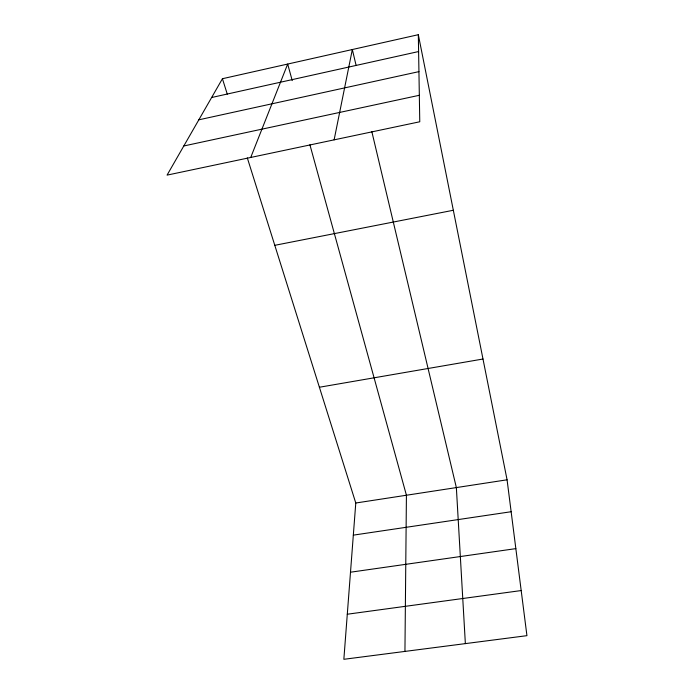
<?xml version="1.0" encoding="UTF-8"?>
<svg xmlns="http://www.w3.org/2000/svg" width="694" height="694" viewBox="0 0 694 694"><rect width="100%" height="100%" fill="white"/><g stroke="black" fill="none" stroke-linecap="round" stroke-linejoin="round"><path stroke-width="1.04" d="M404.94 651.414L406.424 495.238L309.906 144.76M247.307 157.876L355.779 503.011L343.851 659.3L526.937 635.669L507.071 479.806L418.326 34.7L222.427 78.717L167.063 175.122L419.766 121.771L418.326 34.7M334.118 139.858L352.335 49.526L356.083 65.323M250.725 157.46L287.68 64.056L292.243 80.608M211.635 97.507L418.603 51.547M198.822 119.819L418.942 71.629M183.797 145.974L419.332 95.286M274.789 245.32L453.329 210.265M319.396 387.243L482.989 359.015M355.779 503.011L507.071 479.806M353.324 535.143L511.14 511.73M350.496 572.212L515.842 548.624M347.286 614.225L521.185 590.559M222.427 78.717L227.276 94.141M371.845 131.678L456.357 487.578L465.362 643.616"/></g></svg>
